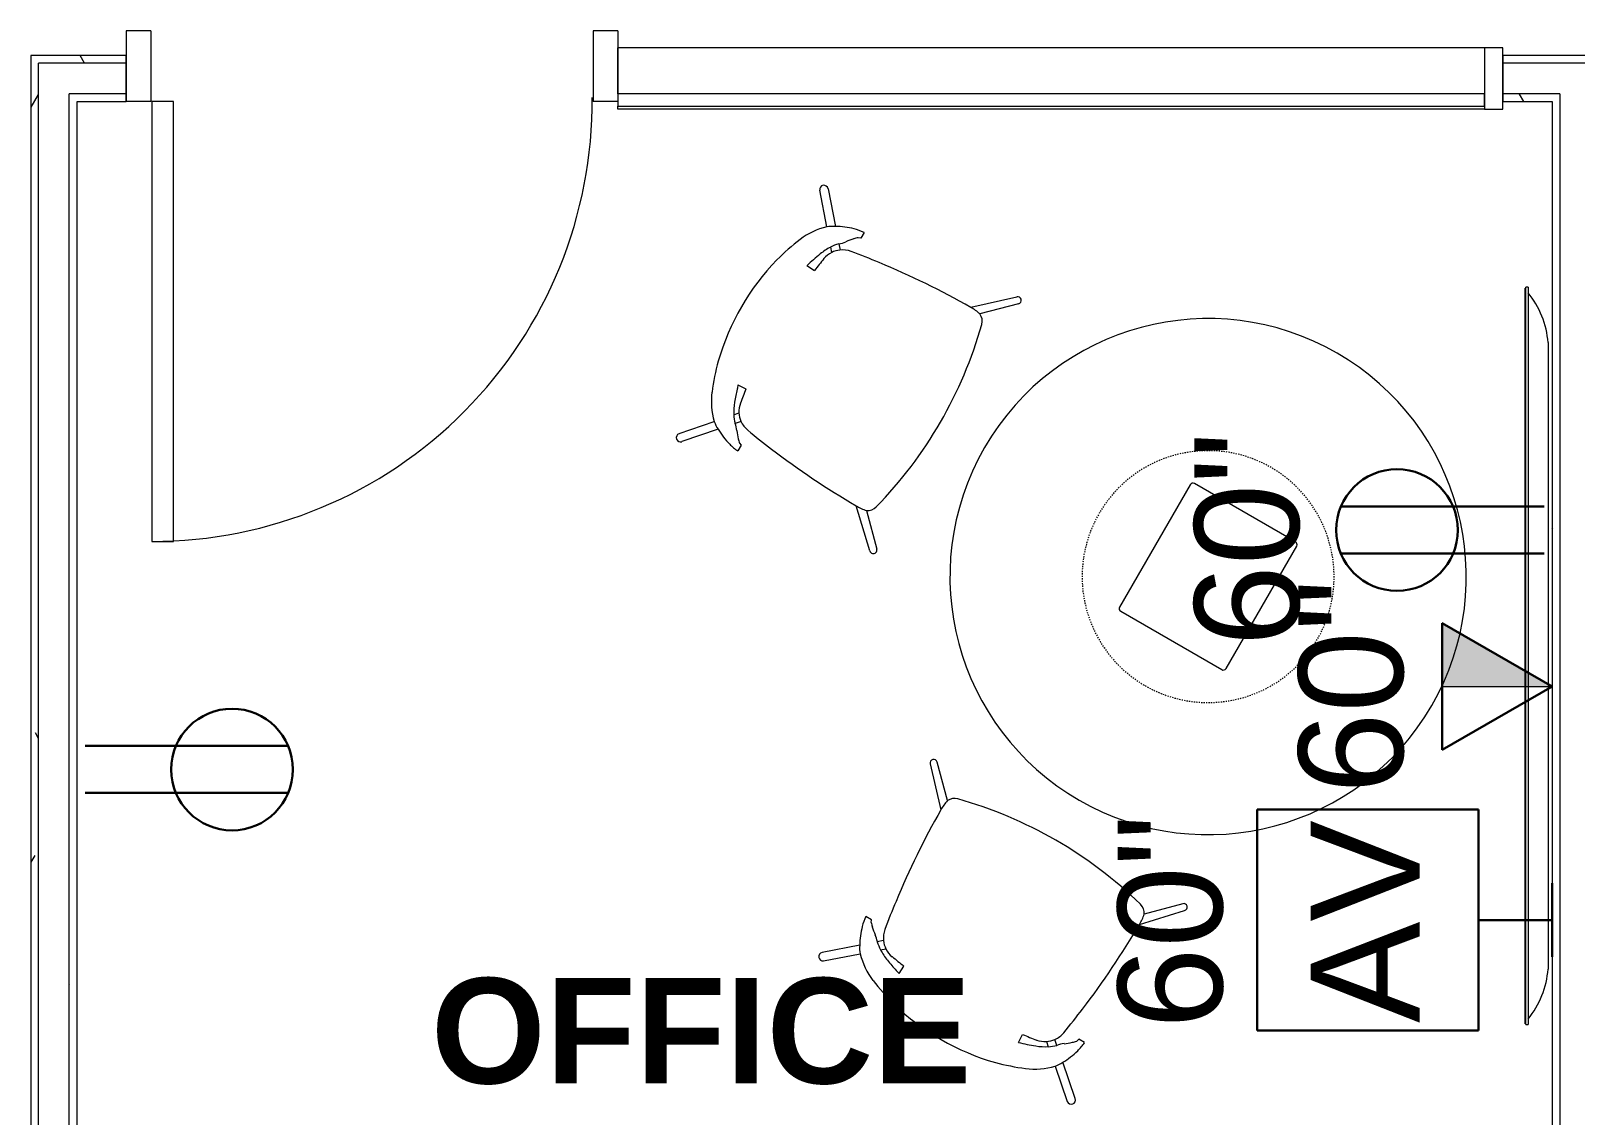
# Model space of a CAD drawing. Header units: inches. Extents: x -1180 to 2011, y -268 to 2143.
# Drawn here: x -903.2 to -777.5, y 1725.4 to 1813.7 of the extents above; entities that cross this region are included whole.
import ezdxf

# ---------------------------------------------------------------- set-up
doc = ezdxf.new("R2010")
doc.units = ezdxf.units.IN
doc.header["$MEASUREMENT"] = 0
doc.linetypes.add('Steelcase Hidden Line', pattern=[0.117188, 0.078125, -0.039062])
for name, color, linetype, lineweight in [('A-ANNO-NOTE', 131, 'Continuous', 13), ('A-AREA-IDEN', 2, 'Continuous', 9), ('A-DOOR', 31, 'Continuous', 13), ('A-DOOR-FRAM', 31, 'Continuous', 20), ('A-GLAZ-CURT', 52, 'Continuous', 9), ('A-GLAZ-CWMG', 51, 'Continuous', 13), ('A-WALL', 113, 'Continuous', 13), ('A-WALL-PATT', 111, 'Continuous', 13), ('I-FURN', 30, 'Continuous', 9), ('I-WALL', 2, 'Continuous', 13), ('Q-SPCQ', 91, 'Continuous', 9)]:
    doc.layers.add(name, color=color, linetype=linetype, lineweight=lineweight)
doc.styles.add('Arial', font='arial.ttf', dxfattribs={"height": 8.851796})
doc.styles.add('Swis721 Lt BT', font='swissl.ttf', dxfattribs={"height": 8.514638})
doc.styles.add('Swis721 Lt BT_B', font='', dxfattribs={"height": 8.583975})
doc.styles.get('Swis721 Lt BT_B').set_extended_font_data('Swis721 Lt BT', bold=True)
pattern_1 = [(0, (0, 0), (30.72, 7.68), [1.267, -21.773, 1.267, -21.773, -122.88]), (0, (0, 0), (30.72, 7.68), [-46.08, 1.267, -44.813, 1.267, -21.773, -53.76]), (0, (0, 0), (30.72, 7.68), [-115.2, 1.267, -14.093, 1.267, -37.133]), (120, (11.52, 3.84), (-22.011075, 22.7643), [1.267, -21.773, 1.267, -21.773, -122.88]), (120, (11.52, 3.84), (-22.011075, 22.7643), [-46.08, 1.267, -44.813, 1.267, -21.773, -53.76]), (120, (11.52, 3.84), (-22.011075, 22.7643), [-115.2, 1.267, -14.093, 1.267, -37.133]), (240, (15.36, 19.2), (-8.708925, -30.4443), [1.267, -21.773, 1.267, -21.773, -122.88]), (240, (15.36, 19.2), (-8.708925, -30.4443), [-46.08, 1.267, -44.813, 1.267, -21.773, -53.76]), (240, (15.36, 19.2), (-8.708925, -30.4443), [-115.2, 1.267, -14.093, 1.267, -37.133])]

# ---------------------------------------------------------------- blocks, each defined once
blk = doc.blocks.new('Single Flush - OTJ_SOLIDFLUSH_ALUM-5015488-6TH FLOOR POWER _ SIGNAL')
at = {"layer": 'A-DOOR', "lineweight": 20}
for p, q in [((16.15625, 37.6875), (16.15625, 1.875)), ((17.90625, 37.6875), (16.15625, 37.6875)), ((17.90625, 1.875), (17.90625, 37.6875)), ((16.15625, 1.875), (17.90625, 1.875))]:
    blk.add_line(p, q, dxfattribs=at)
at = {"layer": 'A-DOOR', "lineweight": 9}
blk.add_arc((17.90625, 1.875), 35.8125, 90, 180.5, dxfattribs=at)
at = {"layer": 'A-DOOR-FRAM'}
for p, q in [((-20, -3.875), (-20, 1.875)), ((-20, 1.875), (-18, 1.875)), ((-18, -3.875), (-18, 1.875)), ((18.000004, -3.875), (18.000004, 1.875)), ((18.000004, 1.875), (20.000004, 1.875)), ((20.000004, -3.875), (20.000004, 1.875)), ((-20, -3.875), (-18, -3.875)), ((18.000004, -3.875), (20.000004, -3.875))]:
    blk.add_line(p, q, dxfattribs=at)
blk = doc.blocks.new('Steelcase Coalesse - Host - Table - Round - 42_ DIA-5585161-6TH FLOOR POWER _ SIGNAL')
at = {"layer": 'I-FURN'}
for p, q in [((-32.14, -16.93), (-32.14, -26.43)), ((-20.39, -16.68), (-31.89, -16.68)), ((-20.14, -26.43), (-20.14, -16.93)), ((-31.89, -26.68), (-20.39, -26.68))]:
    blk.add_line(p, q, dxfattribs=at)
for centre, radius, start, end in [((-26.14, -21.68), 21, 360, 180), ((-31.89, -16.93), 0.25, 90, 180), ((-20.39, -16.93), 0.25, 0, 90), ((-26.14, -21.68), 21, 180, 0), ((-31.89, -26.43), 0.25, 180, 270), ((-20.39, -26.43), 0.25, 270, 0)]:
    blk.add_arc(centre, radius, start, end, dxfattribs=at)
at = {"layer": 'I-FURN', "linetype": 'Steelcase Hidden Line'}
for start, end in [(0, 180), (180, 360)]:
    blk.add_arc((-26.14, -21.68), 10.25, start, end, dxfattribs=at)
blk = doc.blocks.new('Steelcase Coalesse - Wrapp Side - Seating - Four Leg - Chair-5299867-6TH FLOOR POWER _ SIGNAL')
at = {"layer": 'I-FURN'}
for p, q in [((-11.44, 17.95), (-9.15, 15.96)), ((9.15, 15.96), (11.44, 17.95)), ((-9.53, 15.37), (-11.88, 17.42)), ((11.88, 17.42), (9.53, 15.37)), ((-5.61, 15.78), (-5.57, 15.06)), ((5.61, 15.78), (5.57, 15.06)), ((-8.05, 14.08), (-8.44, 14.42)), ((-7.88, 14.86), (-7.54, 14.57)), ((7.54, 14.57), (7.88, 14.86)), ((8.44, 14.42), (8.05, 14.08)), ((-9.73, 13.1), (-10.27, 13.1)), ((-9.66, 13.3), (-9.73, 13.1)), ((9.73, 13.1), (9.66, 13.3)), ((10.27, 13.1), (9.73, 13.1)), ((-11.94, -0.27), (-9.33, 2.54)), ((9.33, 2.54), (11.94, -0.27)), ((-9.24, 1.62), (-11.53, -0.68)), ((11.53, -0.68), (9.24, 1.62))]:
    blk.add_line(p, q, dxfattribs=at)
for centre, radius, start, end in [((-11.66, 17.68), 0.348, 51.3984, 229), ((0.05, -0.05), 18.81, 104.7363, 112.5595), ((0, -0.92), 19.64, 75.8603, 103.9565), ((-0.05, -0.05), 18.81, 67.4404, 75.0824), ((11.66, 17.68), 0.348, 311, 128.6016), ((-4.94, 11.96), 5.81, 112.5595, 136.4079), ((4.94, 11.96), 5.81, 43.5921, 67.4404), ((-4.03, 12.26), 6.32, 150.4844, 164.4644), ((-7.8, 14.68), 1.86, 136.4079, 158.1796), ((-5.4, 11.11), 4.49, 110.4842, 123.4699), ((-0.27, -2.39), 18.93, 107.4061, 110.7258), ((-0.2, -2.58), 19.13, 106.417, 107.4359), ((0.27, -2.39), 18.93, 69.2742, 73.6235), ((5.4, 11.11), 4.49, 56.5301, 69.5158), ((4.03, 12.26), 6.32, 29.5156, 35.8969), ((4.03, 12.26), 6.32, 15.5356, 29.5156), ((-5.94, 12.78), 4.34, 164.3288, 175.6688), ((-5.24, 9.11), 6.1, 126.618, 132.964), ((-10.51, 16.16), 2.71, 307.2391, 320.0505), ((-5.29, 10.95), 4.69, 123.4699, 132.1521), ((-6.45, 12.92), 1.98, 143.8091, 170.6281), ((-6.45, 12.92), 1.98, 123.4581, 143.8091), ((-6.45, 12.92), 1.98, 99.7176, 123.4581), ((-0.22, -23.51), 38.93, 97.91, 99.7176), ((0.22, -23.51), 38.93, 80.2824, 82.09), ((6.45, 12.92), 1.98, 56.5419, 80.2824), ((6.45, 12.92), 1.98, 36.1909, 56.5419), ((5.29, 10.95), 4.69, 47.8479, 56.5301), ((6.45, 12.92), 1.98, 9.3719, 36.1909), ((6.45, 12.92), 1.98, 9.3719, 36.1909), ((10.51, 16.16), 2.71, 219.9495, 232.7609), ((5.24, 9.11), 6.1, 47.036, 53.382), ((5.94, 12.78), 4.34, 4.3312, 15.6712), ((-7.5, 11.47), 2.83, 131.9367, 139.5974), ((59.89, 1.97), 69.22, 170.6281, 172.6643), ((-59.89, 1.97), 69.22, 7.3357, 9.3719), ((7.5, 11.47), 2.83, 40.4026, 48.0633), ((59.89, 1.97), 69.22, 172.6643, 179.5287), ((-59.89, 1.97), 69.22, 0.4713, 7.3357), ((-4.97, 2.5), 4.36, 179.5287, 191.6837), ((4.97, 2.5), 4.36, 348.3163, 0.4713), ((-8.33, 2.04), 1, 204.8357, 255.2463), ((8.33, 2.04), 1, 284.2529, 335.1643), ((0, 34.83), 34.83, 255.7325, 284.2529), ((-11.74, -0.48), 0.29, 135, 315), ((11.74, -0.48), 0.29, 225, 45)]:
    blk.add_arc(centre, radius, start, end, dxfattribs=at)
blk = doc.blocks.new('Steelcase Coalesse - Wrapp Side - Seating - Four Leg - Chair-5298037-6TH FLOOR POWER _ SIGNAL')
at = {"layer": 'I-FURN'}
for p, q in [((-11.94, 0.27), (-9.33, -2.54)), ((-9.24, -1.62), (-11.53, 0.68)), ((11.53, 0.68), (9.24, -1.62)), ((9.33, -2.54), (11.94, 0.27)), ((-9.73, -13.1), (-10.27, -13.1)), ((-9.66, -13.3), (-9.73, -13.1)), ((9.73, -13.1), (9.66, -13.3)), ((10.27, -13.1), (9.73, -13.1)), ((-8.05, -14.08), (-8.44, -14.42)), ((-7.88, -14.86), (-7.54, -14.57)), ((-5.61, -15.78), (-5.57, -15.06)), ((5.61, -15.78), (5.57, -15.06)), ((7.54, -14.57), (7.88, -14.86)), ((8.44, -14.42), (8.05, -14.08)), ((-9.53, -15.37), (-11.88, -17.42)), ((-11.44, -17.95), (-9.15, -15.96)), ((9.15, -15.96), (11.44, -17.95)), ((11.88, -17.42), (9.53, -15.37))]:
    blk.add_line(p, q, dxfattribs=at)
for centre, radius, start, end in [((-11.74, 0.48), 0.29, 45, 225), ((0, -34.83), 34.83, 75.7471, 104.2675), ((11.74, 0.48), 0.29, 315, 135), ((-8.33, -2.04), 1, 104.7537, 155.1643), ((8.33, -2.04), 1, 24.8357, 75.7471), ((-4.97, -2.5), 4.36, 168.3163, 180.4713), ((4.97, -2.5), 4.36, 359.5287, 11.6837), ((59.89, -1.97), 69.22, 180.4713, 187.3357), ((-59.89, -1.97), 69.22, 352.6643, 359.5287), ((59.89, -1.97), 69.22, 187.3357, 189.3719), ((-59.89, -1.97), 69.22, 350.6281, 352.6643), ((-5.94, -12.78), 4.34, 184.3312, 195.6712), ((-7.5, -11.47), 2.83, 220.4026, 228.0633), ((-5.24, -9.11), 6.1, 227.036, 233.382), ((-6.45, -12.92), 1.98, 189.3719, 216.1909), ((6.45, -12.92), 1.98, 323.8091, 350.6281), ((6.45, -12.92), 1.98, 323.8091, 350.6281), ((5.24, -9.11), 6.1, 306.618, 312.964), ((7.5, -11.47), 2.83, 311.9367, 319.5974), ((5.94, -12.78), 4.34, 344.3288, 355.6688), ((-4.03, -12.26), 6.32, 195.5356, 209.5156), ((-10.51, -16.16), 2.71, 39.9495, 52.7609), ((-5.29, -10.95), 4.69, 227.8479, 236.5301), ((-6.45, -12.92), 1.98, 216.1909, 236.5419), ((-5.4, -11.11), 4.49, 236.5301, 249.5158), ((-6.45, -12.92), 1.98, 236.5419, 260.2824), ((-0.22, 23.51), 38.93, 260.2824, 262.09), ((0.22, 23.51), 38.93, 277.91, 279.7176), ((6.45, -12.92), 1.98, 279.7176, 303.4581), ((5.4, -11.11), 4.49, 290.4842, 303.4699), ((6.45, -12.92), 1.98, 303.4581, 323.8091), ((5.29, -10.95), 4.69, 303.4699, 312.1521), ((10.51, -16.16), 2.71, 127.2391, 140.0505), ((4.03, -12.26), 6.32, 330.4844, 344.4644), ((-7.8, -14.68), 1.86, 201.8204, 223.5921), ((-4.94, -11.96), 5.81, 223.5921, 247.4405), ((-0.27, 2.39), 18.93, 249.2742, 252.5939), ((-0.2, 2.58), 19.13, 252.5641, 253.583), ((0.27, 2.39), 18.93, 286.3765, 290.7258), ((4.94, -11.96), 5.81, 292.5596, 316.4079), ((4.03, -12.26), 6.32, 324.1031, 330.4844), ((-11.66, -17.68), 0.348, 131, 308.6016), ((0.05, 0.05), 18.81, 247.4405, 255.2637), ((-0.05, 0.05), 18.81, 284.9176, 292.5596), ((11.66, -17.68), 0.348, 231.3984, 49), ((0, 0.92), 19.64, 256.0435, 284.1397)]:
    blk.add_arc(centre, radius, start, end, dxfattribs=at)
blk = doc.blocks.new('System Panel - Glazed-5819880-6TH FLOOR POWER _ SIGNAL')
at = {"layer": 'A-GLAZ-CURT', "lineweight": 13}
for p, q in [((35.25, -0.75), (-35.25, -0.75)), ((-35.25, -0.75), (-35.25, -1.75)), ((35.25, -1.75), (35.25, -0.75)), ((-35.25, -1.75), (35.25, -1.75))]:
    blk.add_line(p, q, dxfattribs=at)
blk = doc.blocks.new('Rectangular Mullion - 1_5_ x 2_5_ rectangular-5819881-6TH FLOOR POWER _ SIGNAL')
at = {"layer": 'A-GLAZ-CWMG', "lineweight": 20}
for p, q in [((-1.5, 2), (0, 2)), ((-1.5, -3), (-1.5, 2)), ((0, 2), (0, -3)), ((0, -3), (-1.5, -3))]:
    blk.add_line(p, q, dxfattribs=at)
blk = doc.blocks.new('Rectangular Mullion - 1_5_ x 2_5_ rectangular-5819879-6TH FLOOR POWER _ SIGNAL')
at = {"layer": 'A-GLAZ-CWMG', "lineweight": 9}
for p, q in [((-855.42, 1808.54), (-855.42, 1812.29)), ((-784.92, 1812.29), (-855.42, 1812.29)), ((-855.42, 1807.29), (-855.42, 1807.54)), ((-784.92, 1807.29), (-855.42, 1807.29))]:
    blk.add_line(p, q, dxfattribs=at)
blk = doc.blocks.new('A-Flat_Screen_TV - OLED 65B6P 65_-5868007-6TH FLOOR POWER _ SIGNAL')
at = {"layer": 'Q-SPCQ'}
for p, q in [((-29.94, 0.06), (29.94, 0.06)), ((-29.94, 0.06), (-29.94, 0)), ((29.94, 0), (29.94, 0.06)), ((-30, 0), (30, 0)), ((-30, 0), (-30, -0.19)), ((30, -0.19), (-30, -0.19)), ((30, -0.19), (30, 0)), ((25.5, -1.81), (-25.5, -1.81))]:
    blk.add_line(p, q, dxfattribs=at)
for centre, start, end in [((-24.9, 5.58), 231.0344, 265.3628), ((24.9, 5.58), 274.6372, 308.9656)]:
    blk.add_arc(centre, 7.41, start, end, dxfattribs=at)

msp = doc.modelspace()

# ---------------------------------------------------------------- hatches: boundary and pattern name
at = {"layer": 'A-ANNO-NOTE', "lineweight": 9}
msp.add_hatch(color=256, dxfattribs=at).paths.add_polyline_path([(-779.42, 1760.29), (-788.36, 1765.44), (-788.36, 1760.29), (-786.51, 1760.29)], flags=0)
at = {"layer": 'A-WALL-PATT', "lineweight": 9}
h = msp.add_hatch(dxfattribs=at)
h.set_pattern_fill('FP_1', color=256, style=0, pattern_type=2)
h.set_pattern_definition(pattern_1)
h.paths.add_polyline_path([(-655.05, 1811.04), (-652.55, 1811.04), (-652.55, 1811.66), (-659.67, 1811.66), (-659.67, 1811.04), (-655.67, 1811.04)], flags=0)
h.paths.add_polyline_path([(-778.8, 1811.04), (-771.67, 1811.04), (-771.67, 1811.66), (-783.42, 1811.66), (-783.42, 1811.04), (-779.42, 1811.04)], flags=0)
h.paths.add_polyline_path([(-903.17, 1811.04), (-895.42, 1811.04), (-895.42, 1811.66), (-903.17, 1811.66)], flags=0)
h = msp.add_hatch(dxfattribs=at)
h.set_pattern_fill('FP_1', color=256, style=0, pattern_type=2)
h.set_pattern_definition(pattern_1)
h.paths.add_polyline_path([(-903.17, 1236.16), (-902.55, 1236.16), (-902.55, 1243.91), (-903.17, 1243.91), (-903.17, 1236.59)], flags=0)
h.paths.add_polyline_path([(-902.55, 1357.79), (-902.55, 1368.7), (-903.17, 1368.7), (-903.17, 1357.79)], flags=0)
h.paths.add_polyline_path([(-903.17, 1480.7), (-902.55, 1480.7), (-902.55, 1492.45), (-903.17, 1492.45), (-903.17, 1483.66)], flags=0)
h.paths.add_polyline_path([(-902.55, 1604.45), (-902.55, 1811.04), (-903.17, 1811.04), (-903.17, 1604.45)], flags=0)
h = msp.add_hatch(dxfattribs=at)
h.set_pattern_fill('FP_1', color=256, style=0, pattern_type=2)
h.set_pattern_definition(pattern_1)
h.paths.add_polyline_path([(-655.67, 1807.91), (-655.67, 1808.54), (-659.67, 1808.54), (-659.67, 1807.91), (-656.69, 1807.91)], flags=0)
h.paths.add_polyline_path([(-783.42, 1807.91), (-778.8, 1807.91), (-778.8, 1808.54), (-783.42, 1808.54)], flags=0)
h.paths.add_polyline_path([(-775.67, 1807.91), (-771.67, 1807.91), (-771.67, 1808.54), (-776.3, 1808.54), (-776.3, 1807.91)], flags=0)
h.paths.add_polyline_path([(-895.42, 1807.91), (-895.42, 1808.54), (-900.05, 1808.54), (-900.05, 1807.91), (-899.42, 1807.91)], flags=0)
h = msp.add_hatch(dxfattribs=at)
h.set_pattern_fill('FP_1', color=256, style=0, pattern_type=2)
h.set_pattern_definition(pattern_1)
h.paths.add_polyline_path([(-899.42, 1239.29), (-899.42, 1243.91), (-900.05, 1243.91), (-900.05, 1239.29)], flags=0)
h.paths.add_polyline_path([(-900.05, 1357.79), (-899.42, 1357.79), (-899.42, 1361.58), (-900.05, 1361.58), (-900.05, 1360.95)], flags=0)
h.paths.add_polyline_path([(-899.42, 1364.08), (-899.42, 1368.7), (-900.05, 1368.7), (-900.05, 1364.08)], flags=0)
h.paths.add_polyline_path([(-899.42, 1480.7), (-899.42, 1485.33), (-900.05, 1485.33), (-900.05, 1480.7)], flags=0)
h.paths.add_polyline_path([(-900.05, 1487.83), (-899.42, 1487.83), (-899.42, 1492.45), (-900.05, 1492.45), (-900.05, 1488.45)], flags=0)
h.paths.add_polyline_path([(-900.05, 1604.45), (-899.42, 1604.45), (-899.42, 1609.08), (-900.05, 1609.08), (-900.05, 1608.45)], flags=0)
h.paths.add_polyline_path([(-900.05, 1611.58), (-899.42, 1611.58), (-899.42, 1807.91), (-900.05, 1807.91), (-900.05, 1650.92)], flags=0)
h = msp.add_hatch(dxfattribs=at)
h.set_pattern_fill('FP_1', color=256, style=0, pattern_type=2)
h.set_pattern_definition(pattern_1)
h.paths.add_polyline_path([(-778.8, 1619.33), (-778.8, 1807.91), (-779.42, 1807.91), (-779.42, 1619.33)], flags=0)

# ---------------------------------------------------------------- linework, layer by layer
at = {"layer": 'A-ANNO-NOTE', "lineweight": 30}
for p, q in [((-780.08, 1774.94), (-796.6, 1774.94)), ((-780.08, 1771.11), (-796.6, 1771.11)), ((-779.42, 1760.29), (-788.36, 1765.44)), ((-788.36, 1755.13), (-788.36, 1765.44)), ((-779.42, 1760.29), (-788.36, 1755.13)), ((-898.77, 1755.46), (-882.24, 1755.46)), ((-898.77, 1751.63), (-882.24, 1751.63)), ((-785.42, 1750.29), (-803.42, 1750.29)), ((-803.42, 1750.29), (-803.42, 1732.29)), ((-785.42, 1732.29), (-785.42, 1750.29)), ((-779.42, 1744.29), (-779.42, 1738.29)), ((-779.42, 1741.29), (-785.42, 1741.29)), ((-803.42, 1732.29), (-785.42, 1732.29))]:
    msp.add_line(p, q, dxfattribs=at)
at = {"layer": 'A-ANNO-NOTE', "lineweight": 9}
for p, q in [((-779.42, 1760.29), (-788.36, 1765.44)), ((-788.36, 1765.44), (-788.36, 1760.29)), ((-788.36, 1760.29), (-779.42, 1760.29))]:
    msp.add_line(p, q, dxfattribs=at)
at = {"layer": 'A-ANNO-NOTE', "lineweight": 30}
for centre in [(-792.04, 1773.03), (-886.81, 1753.54)]:
    msp.add_circle(centre, 4.95, dxfattribs=at)
at = {"layer": 'A-WALL'}
for p, q in [((-895.42, 1811.04), (-902.55, 1811.04)), ((-902.55, 1604.45), (-902.55, 1811.04)), ((-771.67, 1811.04), (-783.42, 1811.04)), ((-895.42, 1808.54), (-900.05, 1808.54)), ((-900.05, 1611.58), (-900.05, 1808.54)), ((-778.8, 1808.54), (-783.42, 1808.54)), ((-778.8, 1808.54), (-778.8, 1619.33))]:
    msp.add_line(p, q, dxfattribs=at)
at = {"layer": 'I-WALL'}
for p, q in [((-895.42, 1811.66), (-903.17, 1811.66)), ((-903.17, 1811.66), (-903.17, 1604.45)), ((-895.42, 1807.91), (-895.42, 1811.66)), ((-771.67, 1811.66), (-783.42, 1811.66)), ((-783.42, 1811.66), (-783.42, 1807.91)), ((-899.42, 1807.91), (-895.42, 1807.91)), ((-899.42, 1612.2), (-899.42, 1807.91)), ((-783.42, 1807.91), (-779.42, 1807.91)), ((-779.42, 1807.91), (-779.42, 1619.33))]:
    msp.add_line(p, q, dxfattribs=at)

# ---------------------------------------------------------------- block references
at = {"layer": 'A-DOOR', "rotation": 180}
msp.add_blockref('Single Flush - OTJ_SOLIDFLUSH_ALUM-5015488-6TH FLOOR POWER _ SIGNAL', (-875.42, 1809.79), dxfattribs=at)
at = {"layer": 'A-GLAZ-CURT'}
msp.add_blockref('System Panel - Glazed-5819880-6TH FLOOR POWER _ SIGNAL', (-820.17, 1809.29), dxfattribs=at)
at = {"layer": 'A-GLAZ-CWMG', "lineweight": 9}
msp.add_blockref('Rectangular Mullion - 1_5_ x 2_5_ rectangular-5819879-6TH FLOOR POWER _ SIGNAL', (0, 0), dxfattribs=at)
at = {"layer": 'A-GLAZ-CWMG', "lineweight": 9, "extrusion": (0, 0, -1), "rotation": 180}
msp.add_blockref('Rectangular Mullion - 1_5_ x 2_5_ rectangular-5819881-6TH FLOOR POWER _ SIGNAL', (783.42, 1809.29), dxfattribs=at)
at = {"layer": 'I-FURN'}
for name, p, rotation in [('Steelcase Coalesse - Wrapp Side - Seating - Four Leg - Chair-5299867-6TH FLOOR POWER _ SIGNAL', (-829.18, 1781.81), 60.00000000000043), ('Steelcase Coalesse - Host - Table - Round - 42_ DIA-5585161-6TH FLOOR POWER _ SIGNAL', (-813.11, 1802.72), 60.00000000000043), ('Steelcase Coalesse - Wrapp Side - Seating - Four Leg - Chair-5298037-6TH FLOOR POWER _ SIGNAL', (-819.8, 1747.79), 330.0000000000004)]:
    msp.add_blockref(name, p, dxfattribs=dict(at, rotation=rotation))
at = {"layer": 'Q-SPCQ', "rotation": 90.0000000000001}
msp.add_blockref('A-Flat_Screen_TV - OLED 65B6P 65_-5868007-6TH FLOOR POWER _ SIGNAL', (-781.55, 1762.79), dxfattribs=at)

# ---------------------------------------------------------------- texts
at = {"layer": 'A-ANNO-NOTE', "lineweight": 9, "attachment_point": 2, "rotation": 90}
for s, insert, char_height, width, line_spacing_factor, style in [('60"', (-808.53, 1772.29), 8.515, 18.9, 1.00667, 'Swis721 Lt BT'), ('60"', (-800.06, 1760.29), 8.515, 18.9, 1.00667, 'Swis721 Lt BT'), ('60"', (-814.76, 1741.16), 8.515, 18.9, 1.00667, 'Swis721 Lt BT'), ('AV', (-799.05, 1741.16), 8.852, 19.656, 0.938532, 'Arial')]:
    msp.add_mtext(s, dxfattribs=dict(at, insert=insert, char_height=char_height, width=width, line_spacing_factor=line_spacing_factor, style=style))
at = {"layer": 'A-AREA-IDEN', "insert": (-848.64, 1736.57), "char_height": 8.584, "width": 49.572, "attachment_point": 2, "line_spacing_factor": 0.998538, "style": 'Swis721 Lt BT_B'}
msp.add_mtext('OFFICE', dxfattribs=at)

doc.saveas('drawing.dxf')
